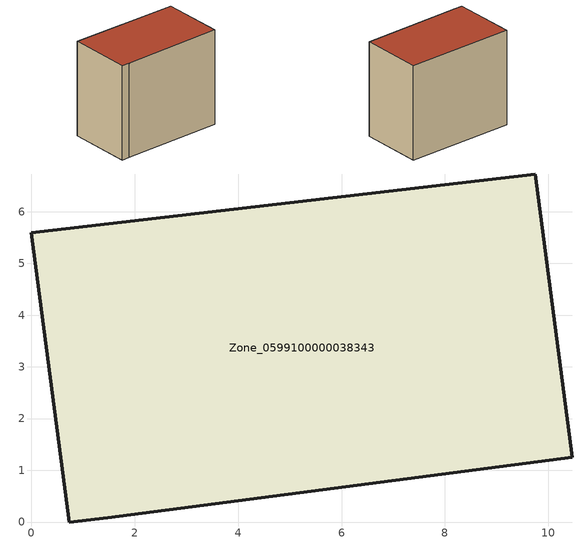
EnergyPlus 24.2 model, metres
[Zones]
Zone_0599100000038343
 floor ground (C_G): 9.75,6.73 10.46,1.25 1.48,0.08 0.73,0 0,5.59 z0
 wall outside (C_F): 0.73,0 1.48,0.08 10.46,1.25 9.75,6.73 0,5.59 0.73,0 z0:8.6
 roof outside (C_R): 10.46,1.25 9.75,6.73 0,5.59 0.73,0 1.48,0.08 z8.6
[BUILDING]
Pand.0599100000038343: North Axis=0; Terrain=City; Loads Convergence Tolerance Value=0.04; Temperature Convergence Tolerance Value=0.4; Solar Distribution=FullExterior; Maximum Number of Warmup Days=25; Minimum Number of Warmup Days=1
[Site:Location]
Rotterdam.The.Hague.AP_ZH_NLD Design_Conditions: Latitude=51.96; Longitude=4.45; Time Zone=1; Elevation=-4.5
[SITE:GROUNDTEMPERATURE:BUILDINGSURFACE]
18, 18, 18, 18, 18, 18, 18, 18, 18, 18, 18, 18
[MATERIAL] Thermal Absorptance=0.9; Solar Absorptance=0.7; Visible Absorptance=0.7
Name | Roughness | Thickness | Conductivity | Density | Specific Heat
G.TC.1975-1991 | MediumSmooth | 0.15 | 0.288461 | 540 | 1210
F.TC.1975-1991 | Rough | 0.3 | 0.230769 | 1920 | 840
R.TC.1975-1991 | MediumRough | 0.2 | 0.153846 | 1500 | 1000
[CONSTRUCTION]
C_G: G.TC.1975-1991
C_F: F.TC.1975-1991
C_R: R.TC.1975-1991
[ZONE]
Zone_0599100000038343: Type=1; Multiplier=1; Ceiling Height=Autocalculate; Volume=Autocalculate; Floor Area=autocalculate; Part of Total Floor Area=Yes
[ZONEINFILTRATION:DESIGNFLOWRATE]
Infil_Zone_0599100000038343: Zone or ZoneList or Space or SpaceList=Zone_0599100000038343; Schedule=AlwaysOn; Design Flow Rate Calculation Method=Flow/Area; Flow Rate per Floor Area=0.003; Constant Term Coefficient=1; Temperature Term Coefficient=0; Velocity Term Coefficient=0; Velocity Squared Term Coefficient=0
[HVACTEMPLATE:ZONE:IDEALLOADSAIRSYSTEM]
Zone_0599100000038343: Maximum Heating Supply Air Temperature=50; Minimum Cooling Supply Air Temperature=13; Maximum Heating Supply Air Humidity Ratio=0.0156; Minimum Cooling Supply Air Humidity Ratio=0.0077; Heating Limit=NoLimit; Cooling Limit=NoLimit; Dehumidification Control Type=ConstantSensibleHeatRatio; Cooling Sensible Heat Ratio=0.7; Dehumidification Setpoint=60; Humidification Control Type=None; Humidification Setpoint=30; Outdoor Air Method=None; Outdoor Air Flow Rate per Person=0.00944; Outdoor Air Flow Rate per Zone Floor Area=0; Outdoor Air Flow Rate per Zone=0; Demand Controlled Ventilation Type=None; Outdoor Air Economizer Type=NoEconomizer; Heat Recovery Type=None; Sensible Heat Recovery Effectiveness=0.7; Latent Heat Recovery Effectiveness=0.65
[ZONECONTROL:THERMOSTAT]
ThermostatControl_Zone_0599100000038343: Zone or ZoneList=Zone_0599100000038343; Control Type Schedule=DualSetpointControlType; Control 1=Thermostat_Zone_0599100000038343; Temperature Difference Between Cutout And Setpoint=0
[THERMOSTATSETPOINT:DUALSETPOINT]
Thermostat_Zone_0599100000038343: Heating Setpoint Temperature Schedule=HeatingSetpoint_Zone_0599100000038343; Cooling Setpoint Temperature Schedule=CoolingSetpoint_Zone_0599100000038343
[SCHEDULE:COMPACT]
HeatingSetpoint_Zone_0599100000038343: Through: 12/31, For: AllDays, Until: 24:00, 21
CoolingSetpoint_Zone_0599100000038343: Through: 12/31, For: AllDays, Until: 24:00, 24
DualSetpointControlType: Through: 12/31, For: AllDays, Until: 24:00, 4
AlwaysOn: Through: 12/31, For: AllDays, Until: 24:00, 1
